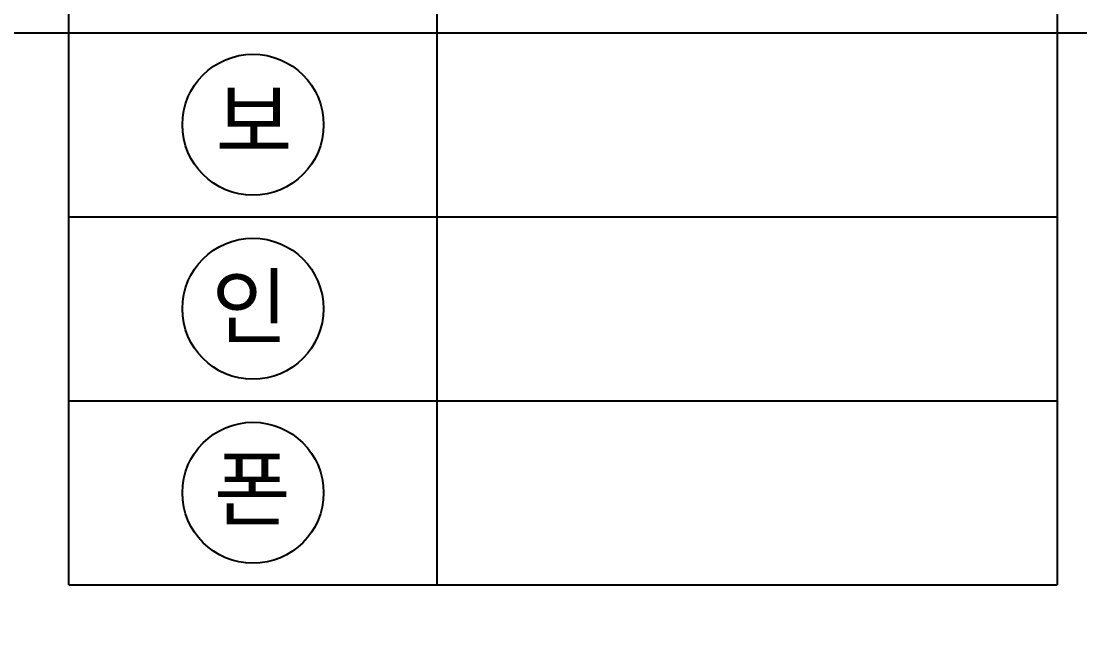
# Model space of a CAD drawing. Header units: millimetres. Extents: x -7413 to 64677, y 6112 to 38711.
# Drawn here: x 42075 to 43801, y 21265 to 22274 of the extents above; entities that cross this region are included whole.
import ezdxf

# ---------------------------------------------------------------- set-up
doc = ezdxf.new("R2010")
doc.units = ezdxf.units.MM
doc.header["$LTSCALE"] = 100
doc.layers.get('Defpoints').update_dxf_attribs({"color": 139})
doc.layers.add('0-ELC TEXT', color=7, linetype='Continuous')
doc.layers.add('설비', color=140, linetype='Continuous')
doc.styles.get("Standard").update_dxf_attribs({"font": 'arial.ttf'})
doc.styles.add('코레일둥고', font='')
doc.styles.get('코레일둥고').set_extended_font_data('ChosunilboNM')

# ---------------------------------------------------------------- blocks, each defined once
blk = doc.blocks.new('DLSXJSPT')
at = {"layer": '설비', "color": 140}
blk.add_circle((242956, 103418.4), 115, dxfattribs=at)
at = {"layer": '설비', "color": 140, "style": '코레일둥고'}
blk.add_text('인', height=100, dxfattribs=at).set_placement((242888.1, 103372))
blk = doc.blocks.new('DLSXJVHS')
at = {"layer": '설비', "color": 140}
blk.add_circle((236550.8, 103607.8), 115, dxfattribs=at)
at = {"layer": '설비', "color": 140, "style": '코레일둥고'}
blk.add_text('폰', height=100, dxfattribs=at).set_placement((236486.9, 103564.3))
blk = doc.blocks.new('QHDLFFJ')
at = {"layer": '설비', "color": 140}
blk.add_circle((236550.8, 104207.8), 115, dxfattribs=at)
at = {"layer": '설비', "color": 140, "style": '코레일둥고'}
blk.add_text('보 ', height=100, dxfattribs=at).set_placement((236489.6, 104163.9))

msp = doc.modelspace()

# ---------------------------------------------------------------- linework, layer by layer
at = {"layer": '0-ELC TEXT'}
for p, q in [((42753.1, 23454.8), (42753.1, 21354.8)), ((42153.1, 22254.8), (43764, 22254.8)), ((42153.1, 21954.8), (43764, 21954.8)), ((42153.1, 21654.8), (43764, 21654.8)), ((42153.1, 21354.8), (43764, 21354.8))]:
    msp.add_line(p, q, dxfattribs=at)
msp.add_lwpolyline([(42153.1, 21354.8), (42153.1, 23454.8), (43764, 23454.8), (43764, 21354.8)], dxfattribs=at)
at = {"layer": 'Defpoints'}
msp.add_lwpolyline([(41511.7, 22254.8), (59325.7, 22254.8), (59325.7, 9234.8), (41511.7, 9234.8)], close=True, dxfattribs=at)

# ---------------------------------------------------------------- block references
at = {"layer": '설비'}
for name, p in [('QHDLFFJ', (-194097.6, -82103)), ('DLSXJSPT', (-200502.9, -81613.6)), ('DLSXJVHS', (-194097.6, -82103))]:
    msp.add_blockref(name, p, dxfattribs=at)

# ---------------------------------------------------------------- texts
at = {"layer": '0-ELC TEXT'}
for s, p in [('보일러', (42847, 22068.9)), ('인터넷', (42847, 21768.9)), ('인터폰', (42847, 21468.9))]:
    msp.add_text(s, height=0.2, dxfattribs=at).set_placement(p)

doc.saveas('drawing.dxf')
